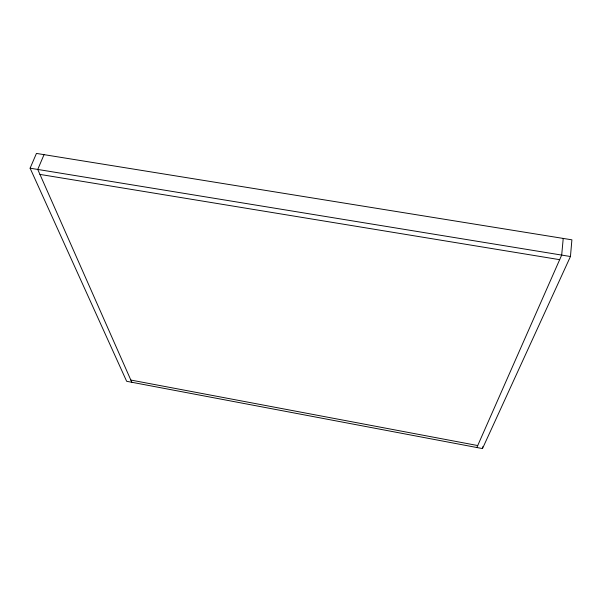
<?xml version="1.0" encoding="UTF-8"?>
<svg xmlns="http://www.w3.org/2000/svg" width="602" height="602" viewBox="0 0 602 602"><rect width="100%" height="100%" fill="white"/><g stroke="black" fill="none" stroke-linecap="round" stroke-linejoin="round"><path stroke-width="0.9" d="M570.448 256.52L571.9 239.829L36.444 153.42L30.1 168.191L126.661 381.299L482.488 448.58L570.448 256.52L30.1 168.191M563.224 238.43L561.689 255.09L476.852 447.512M482.488 448.58L482.721 446.714M44.036 154.646L37.753 169.448L131.823 382.278M39.943 174.407L559.672 259.673M130.837 380.05L477.717 445.548"/></g></svg>
